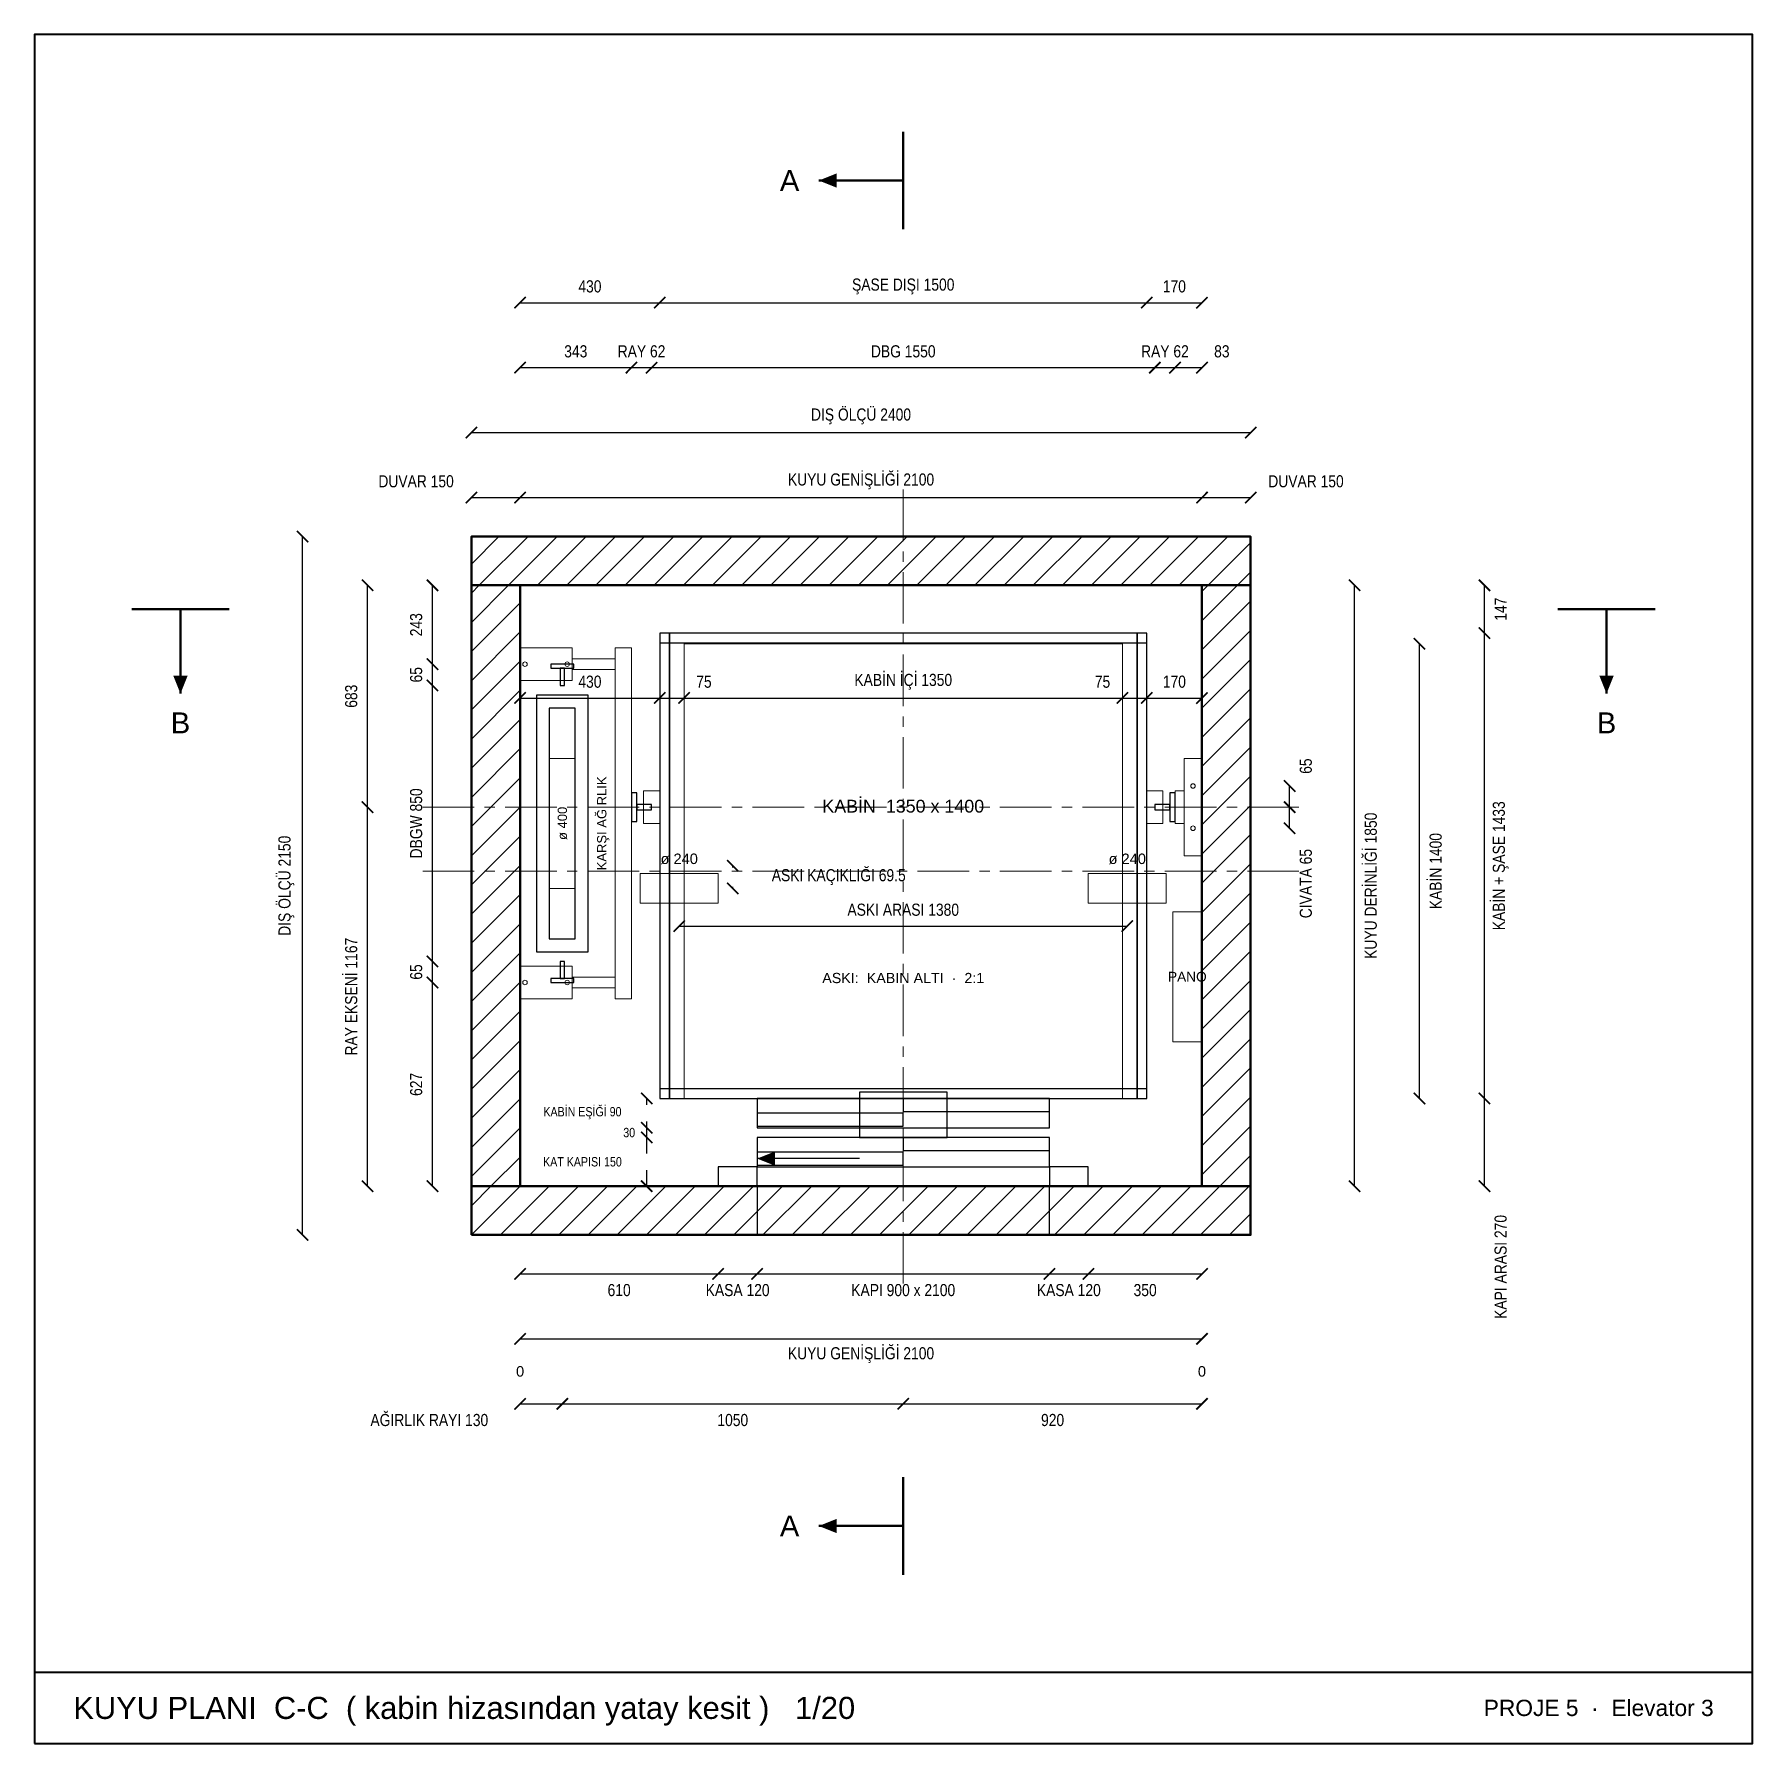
# Model space of a CAD drawing. Header units: millimetres. Extents: x -1496 to 3796, y -1716 to 3546.
import ezdxf
from ezdxf.enums import TextEntityAlignment as Align

# ---------------------------------------------------------------- set-up
doc = ezdxf.new("R2010")
doc.units = ezdxf.units.MM
doc.linetypes.add('CENTER', pattern=[5.08, 3.175, -0.635, 0.635, -0.635])
for name, color, linetype, lineweight in [('AGIRLIK', 30, 'Continuous', 30), ('CERCEVE', 7, 'Continuous', 40), ('CIVATA', 3, 'Continuous', 13), ('EKSEN', 1, 'CENTER', 13), ('KABIN', 7, 'Continuous', 30), ('KABIN-IC', 6, 'Continuous', 20), ('KAPI', 30, 'Continuous', 30), ('KASNAK', 90, 'Continuous', 20), ('KESIT', 7, 'Continuous', 50), ('KONSOL', 3, 'Continuous', 18), ('KUYU-DUVAR', 7, 'Continuous', 50), ('KUYU-IC', 7, 'Continuous', 25), ('OLCU', 5, 'Continuous', 13), ('PANO', 150, 'Continuous', 20), ('PATEN', 200, 'Continuous', 20), ('RAY', 3, 'Continuous', 25), ('SASE', 6, 'Continuous', 30), ('TARAMA', 8, 'Continuous', 13), ('YAZI', 7, 'Continuous', 0)]:
    doc.layers.add(name, color=color, linetype=linetype, lineweight=lineweight)
doc.styles.add('ASANSOR', font='arial.ttf')
doc.styles.add('OpenSansCondensed-Light', font='OpenSansCondensed-Light.ttf')
doc.dimstyles.new('EZDXF', dxfattribs={"dimtxt": 0.25, "dimasz": 0.175, "dimexe": 0.375, "dimexo": 0.125, "dimgap": 0.1, "dimtad": 1, "dimlfac": 100, "dimzin": 12, "dimdsep": 46, "dimtxsty": 'OpenSansCondensed-Light', "dimblk": 'ARCHTICK', "dimcen": 2.5, "dimazin": 3, "dimtfac": 0.5, "dimtmove": 2, "dimatfit": 3})

# ---------------------------------------------------------------- blocks, each defined once
blk = doc.blocks.new('_ARCHTICK')
at = {"color": 0, "linetype": 'BYBLOCK', "const_width": 0.15}
blk.add_lwpolyline([(-0.5, -0.5), (0.5, 0.5)], dxfattribs=at)
blk = doc.blocks.new('*D42')
for p, q in [((390, 100.57), (390, 150)), ((390, 0), (390, 49.43))]:
    blk.add_line(p, q)
at = {"layer": 'Defpoints'}
for p in [(0, 150), (0, 0), (390, 0)]:
    blk.add_point(p, dxfattribs=at)
at = {"layer": 'OLCU', "xscale": 35, "yscale": 35}
for p, rotation in [((390, 150), 90), ((390, 0), 270)]:
    blk.add_blockref('_ARCHTICK', p, dxfattribs=dict(at, rotation=rotation))
at = {"layer": 'OLCU', "color": 5, "insert": (192, 75), "char_height": 28.64, "attachment_point": 5, "style": 'OpenSansCondensed-Light'}
blk.add_mtext('KAT KAPISI 150', dxfattribs=at)
blk = doc.blocks.new('*D43')
blk.add_line((390, 150), (390, 180))
at = {"layer": 'Defpoints'}
for p in [(0, 180), (0, 150), (390, 150)]:
    blk.add_point(p, dxfattribs=at)
at = {"layer": 'OLCU', "xscale": 35, "yscale": 35}
for p, rotation in [((390, 180), 270), ((390, 150), 90)]:
    blk.add_blockref('_ARCHTICK', p, dxfattribs=dict(at, rotation=rotation))
at = {"layer": 'OLCU', "color": 5, "insert": (336, 165), "char_height": 28.64, "attachment_point": 5, "style": 'OpenSansCondensed-Light'}
blk.add_mtext('30', dxfattribs=at)
blk = doc.blocks.new('*D44')
for p, q in [((390, 250.57), (390, 270)), ((390, 180), (390, 199.43))]:
    blk.add_line(p, q)
at = {"layer": 'Defpoints'}
for p in [(0, 270), (0, 180), (390, 180)]:
    blk.add_point(p, dxfattribs=at)
at = {"layer": 'OLCU', "xscale": 35, "yscale": 35}
for p, rotation in [((390, 270), 90), ((390, 180), 270)]:
    blk.add_blockref('_ARCHTICK', p, dxfattribs=dict(at, rotation=rotation))
at = {"layer": 'OLCU', "color": 5, "insert": (192, 225), "char_height": 28.64, "attachment_point": 5, "style": 'OpenSansCondensed-Light'}
blk.add_mtext('KABİN EŞİĞİ 90', dxfattribs=at)
blk = doc.blocks.new('*D46')
for p, q in [((655, 981.616), (655, 986.5)), ((655, 917), (655, 921.884))]:
    blk.add_line(p, q)
at = {"layer": 'Defpoints'}
for p in [(0, 986.5), (0, 917), (655, 917)]:
    blk.add_point(p, dxfattribs=at)
at = {"layer": 'OLCU', "xscale": 35, "yscale": 35}
for p, rotation in [((655, 986.5), 270), ((655, 917), 90)]:
    blk.add_blockref('_ARCHTICK', p, dxfattribs=dict(at, rotation=rotation))
at = {"layer": 'OLCU', "color": 5, "insert": (981.4, 951.75), "char_height": 37.232, "attachment_point": 5, "style": 'OpenSansCondensed-Light'}
blk.add_mtext('ASKI KAÇIKLIĞI 69.5', dxfattribs=at)

msp = doc.modelspace()

# ---------------------------------------------------------------- hatches: boundary and pattern name
at = {"layer": 'TARAMA'}
h = msp.add_hatch(dxfattribs=at)
h.set_pattern_fill('ANSI31', scale=20)
h.paths.add_polyline_path([(-150, 1850), (2250, 1850), (2250, 2000), (-150, 2000)])
h = msp.add_hatch(dxfattribs=at)
h.set_pattern_fill('ANSI31', scale=20)
h.paths.add_polyline_path([(-150, 0), (0, 0), (0, 1850), (-150, 1850)])
h = msp.add_hatch(dxfattribs=at)
h.set_pattern_fill('ANSI31', scale=20)
h.paths.add_polyline_path([(2100, 0), (2250, 0), (2250, 1850), (2100, 1850)])
h = msp.add_hatch(dxfattribs=at)
h.set_pattern_fill('ANSI31', scale=20)
h.paths.add_polyline_path([(-150, -150), (2250, -150), (2250, 0), (-150, 0)])

# ---------------------------------------------------------------- linework, layer by layer
at = {"layer": 'AGIRLIK', "ltscale": 50}
for points in [[(50, 722), (210, 722), (210, 1512), (50, 1512)], [(90, 762), (170, 762), (170, 1472), (90, 1472)]]:
    msp.add_lwpolyline(points, close=True, dxfattribs=at)
at = {"layer": 'CERCEVE', "ltscale": 50}
msp.add_line((-1496, -1496), (3796, -1496), dxfattribs=at)
msp.add_lwpolyline([(-1496, -1716), (3796, -1716), (3796, 3546), (-1496, 3546)], close=True, dxfattribs=at)
at = {"layer": 'CIVATA', "ltscale": 50}
for centre in [(15, 1607), (145, 1607), (2072.5, 1232), (2072.5, 1102), (15, 627), (145, 627)]:
    msp.add_circle(centre, 7, dxfattribs=at)
at = {"layer": 'EKSEN', "linetype": 'CENTER', "ltscale": 50}
for p, q in [((1180, -300), (1180, 2150)), ((-300, 1167), (2400, 1167)), ((-300, 970), (2400, 970))]:
    msp.add_line(p, q, dxfattribs=at)
at = {"layer": 'KABIN', "ltscale": 50}
for points in [[(460, 270), (1900, 270), (1900, 1703), (460, 1703)], [(730, 180), (1630, 180), (1630, 270), (730, 270)], [(1045, 150), (1315, 150), (1315, 290), (1045, 290)]]:
    msp.add_lwpolyline(points, close=True, dxfattribs=at)
at = {"layer": 'KABIN-IC', "ltscale": 50}
msp.add_lwpolyline([(505, 270), (1855, 270), (1855, 1670), (505, 1670)], close=True, dxfattribs=at)
at = {"layer": 'KAPI'}
msp.add_line((1045, 85), (730, 85), dxfattribs=at)
at = {"layer": 'KAPI', "ltscale": 50}
for points in [[(1180, 230), (1630, 230), (1630, 270), (1180, 270)], [(730, 185), (1180, 185), (1180, 225), (730, 225)], [(730, 60), (1630, 60), (1630, 150), (730, 150)], [(1180, 110), (1630, 110), (1630, 150), (1180, 150)], [(610, 0), (730, 0), (730, 60), (610, 60)], [(730, 65), (1180, 65), (1180, 105), (730, 105)], [(1630, 0), (1750, 0), (1750, 60), (1630, 60)], [(730, -150), (1630, -150), (1630, 0), (730, 0)]]:
    msp.add_lwpolyline(points, close=True, dxfattribs=at)
at = {"layer": 'KAPI'}
msp.add_solid([(730, 85), (785, 63), (785, 107)], dxfattribs=at)
at = {"layer": 'KASNAK', "ltscale": 50}
for points in [[(90, 917), (170, 917), (170, 1317), (90, 1317)], [(370, 871), (610, 871), (610, 963), (370, 963)], [(1750, 871), (1990, 871), (1990, 963), (1750, 963)]]:
    msp.add_lwpolyline(points, close=True, dxfattribs=at)
at = {"layer": 'KESIT', "ltscale": 50}
for p, q in [((1180, 2946), (1180, 3246)), ((-896, 1776.5), (-1196, 1776.5)), ((3196, 1776.5), (3496, 1776.5)), ((1180, -896), (1180, -1196))]:
    msp.add_line(p, q, dxfattribs=at)
at = {"layer": 'KESIT'}
for p, q in [((1180, 3096), (920, 3096)), ((-1046, 1776.5), (-1046, 1516.5)), ((3346, 1776.5), (3346, 1516.5)), ((1180, -1046), (920, -1046))]:
    msp.add_line(p, q, dxfattribs=at)
for points in [[(920, 3096), (975, 3074), (975, 3118)], [(-1046, 1516.5), (-1024, 1571.5), (-1068, 1571.5)], [(3346, 1516.5), (3368, 1571.5), (3324, 1571.5)], [(920, -1046), (975, -1068), (975, -1024)]]:
    msp.add_solid(points, dxfattribs=at)
at = {"layer": 'KONSOL', "ltscale": 50}
for points in [[(0, 1557), (160, 1557), (160, 1657), (0, 1657)], [(293, 577), (343, 577), (343, 1657), (293, 1657)], [(160, 1590.33333), (293, 1590.33333), (293, 1623.66667), (160, 1623.66667)], [(2045, 1017), (2100, 1017), (2100, 1317), (2045, 1317)], [(2017, 1117), (2045, 1117), (2045, 1217), (2017, 1217)], [(0, 577), (160, 577), (160, 677), (0, 677)], [(160, 610.33333), (293, 610.33333), (293, 643.66667), (160, 643.66667)]]:
    msp.add_lwpolyline(points, close=True, dxfattribs=at)
at = {"layer": 'KUYU-DUVAR', "ltscale": 50}
for points in [[(-150, 1850), (2250, 1850), (2250, 2000), (-150, 2000)], [(-150, 0), (0, 0), (0, 1850), (-150, 1850)], [(2100, 0), (2250, 0), (2250, 1850), (2100, 1850)], [(-150, -150), (2250, -150), (2250, 0), (-150, 0)]]:
    msp.add_lwpolyline(points, close=True, dxfattribs=at)
at = {"layer": 'KUYU-IC', "ltscale": 50}
msp.add_lwpolyline([(0, 0), (2100, 0), (2100, 1850), (0, 1850)], close=True, dxfattribs=at)
at = {"layer": 'PANO', "ltscale": 50}
msp.add_lwpolyline([(2010, 445), (2100, 445), (2100, 845), (2010, 845)], close=True, dxfattribs=at)
at = {"layer": 'PATEN', "ltscale": 50}
for points in [[(380, 1117), (430, 1117), (430, 1217), (380, 1217)], [(1930, 1117), (1980, 1117), (1980, 1217), (1930, 1217)]]:
    msp.add_lwpolyline(points, close=True, dxfattribs=at)
at = {"layer": 'RAY', "ltscale": 50}
for points in [[(95, 1594.4), (165, 1594.4), (165, 1607), (95, 1607)], [(123.7, 1542), (136.3, 1542), (136.3, 1594.4), (123.7, 1594.4)], [(343, 1122.5), (359.02, 1122.5), (359.02, 1211.5), (343, 1211.5)], [(359.02, 1158.99), (405, 1158.99), (405, 1175.01), (359.02, 1175.01)], [(1955, 1158.99), (2000.98, 1158.99), (2000.98, 1175.01), (1955, 1175.01)], [(2000.98, 1122.5), (2017, 1122.5), (2017, 1211.5), (2000.98, 1211.5)], [(123.7, 639.6), (136.3, 639.6), (136.3, 692), (123.7, 692)], [(95, 627), (165, 627), (165, 639.6), (95, 639.6)]]:
    msp.add_lwpolyline(points, close=True, dxfattribs=at)
at = {"layer": 'SASE', "ltscale": 50}
for points in [[(430, 270), (460, 270), (460, 1703), (430, 1703)], [(430, 1673), (1930, 1673), (1930, 1703), (430, 1703)], [(1900, 270), (1930, 270), (1930, 1703), (1900, 1703)], [(430, 270), (1930, 270), (1930, 300), (430, 300)]]:
    msp.add_lwpolyline(points, close=True, dxfattribs=at)
at = {"layer": 'TARAMA', "ltscale": 50}
for points in [[(-150, 1850), (2250, 1850), (2250, 2000), (-150, 2000)], [(-150, 0), (0, 0), (0, 1850), (-150, 1850)], [(2100, 0), (2250, 0), (2250, 1850), (2100, 1850)], [(-150, -150), (2250, -150), (2250, 0), (-150, 0)]]:
    msp.add_lwpolyline(points, close=True, dxfattribs=at)

# ---------------------------------------------------------------- texts
at = {"layer": 'CERCEVE', "style": 'ASANSOR'}
msp.add_text('KUYU PLANI  C-C  ( kabin hizasından yatay kesit )   1/20', height=68.02, dxfattribs=at).set_placement((-1376, -1606), align=Align.MIDDLE_LEFT)
msp.add_text('PROJE 5  ·  Elevator 3', height=50.12, dxfattribs=at).set_placement((3676, -1606), align=Align.MIDDLE_RIGHT)
at = {"layer": 'YAZI', "style": 'ASANSOR'}
for s, height, p in [('A', 64.44, (830, 3096)), ('B', 64.44, (-1046, 1426.5)), ('B', 64.44, (3346, 1426.5)), ('KABİN  1350 x 1400', 39.38, (1180, 1170)), ('ø 240', 32.22, (490, 1008)), ('ø 240', 32.22, (1870, 1008)), ('ASKI:  KABIN ALTI  ·  2:1', 31.504, (1180, 641)), ('PANO', 30.072, (2055, 645)), ('0', 32.22, (0, -570)), ('0', 32.22, (2100, -570)), ('A', 64.44, (830, -1046))]:
    msp.add_text(s, height=height, dxfattribs=at).set_placement(p, align=Align.MIDDLE_CENTER)
for s, p in [('KARŞI AĞIRLIK', (251.5, 1117)), ('ø 400', (130, 1117))]:
    msp.add_text(s, height=28.64, rotation=90, dxfattribs=at).set_placement(p, align=Align.MIDDLE_CENTER)

# ---------------------------------------------------------------- dimensions: what is measured, and where the dimension line sits
at = {"layer": 'OLCU'}
for base, p1, p2, location, text in [((430, 2720), (430, 0), (1930, 0), (1180, 2770), 'ŞASE DIŞI 1500'), ((0, 2720), (0, 0), (430, 0), (215, 2770), '430'), ((1930, 2720), (1930, 0), (2100, 0), (2015, 2770), '170'), ((0, 2520), (0, 0), (343, 0), (171.5, 2570), '343'), ((343, 2520), (343, 0), (405, 0), (374, 2570), 'RAY 62'), ((405, 2520), (405, 0), (1955, 0), (1180, 2570), 'DBG 1550'), ((1955, 2520), (1955, 0), (2017, 0), (1986, 2570), 'RAY 62'), ((2017, 2520), (2017, 0), (2100, 0), (2161.2, 2570), '83'), ((-150, 2320), (-150, 0), (2250, 0), (1050, 2370), 'DIŞ ÖLÇÜ 2400'), ((-150, 2120), (-150, 0), (0, 0), (-320.4, 2170), 'DUVAR 150'), ((0, 2120), (0, 0), (2100, 0), (1050, 2170), 'KUYU GENİŞLİĞİ 2100'), ((2100, 2120), (2100, 0), (2250, 0), (2420.4, 2170), 'DUVAR 150'), ((505, 1503), (505, 0), (1855, 0), (1180, 1553), 'KABİN İÇİ 1350'), ((0, 1503), (0, 0), (430, 0), (215, 1553), '430'), ((430, 1503), (430, 0), (505, 0), (566.2, 1553), '75'), ((1855, 1503), (1855, 0), (1930, 0), (1793.8, 1553), '75'), ((1930, 1503), (1930, 0), (2100, 0), (2015, 1553), '170'), ((490, 801), (490, 0), (1870, 0), (1180, 851), 'ASKI ARASI 1380'), ((0, -670), (0, 0), (130, 0), (-279.6, -720), 'AĞIRLIK RAYI 130'), ((0, -270), (0, 0), (610, 0), (305, -320), '610'), ((0, -470), (0, 0), (2100, 0), (1050, -520), 'KUYU GENİŞLİĞİ 2100'), ((130, -670), (130, 0), (1180, 0), (655, -720), '1050'), ((610, -270), (610, 0), (730, 0), (670, -320), 'KASA 120'), ((730, -270), (730, 0), (1630, 0), (1180, -320), 'KAPI 900 x 2100'), ((1180, -670), (1180, 0), (2100, 0), (1640, -720), '920'), ((1630, -270), (1630, 0), (1750, 0), (1690, -320), 'KASA 120'), ((1750, -270), (1750, 0), (2100, 0), (1925, -320), '350')]:
    msp.add_linear_dim(base=base, p1=p1, p2=p2, location=location, text=text, dimstyle='EZDXF', override={"dimtxt": 37.232, "dimasz": 35, "dimexe": 30, "dimexo": 25, "dimgap": 15, "dimse1": 1, "dimse2": 1, "dimclrt": 5, "dimtmove": 2}, dxfattribs=at).render()
for base, p1, p2, location, text in [((-670, -150), (0, -150), (0, 2000), (-720, 925), 'DIŞ ÖLÇÜ 2150'), ((-470, 1167), (0, 1167), (0, 1850), (-520, 1508.5), '683'), ((-270, 1607), (0, 1607), (0, 1850), (-320, 1728.5), '243'), ((2570, 0), (0, 0), (0, 1850), (2620, 925), 'KUYU DERİNLİĞİ 1850'), ((2970, 1703), (0, 1703), (0, 1850), (3020, 1776.5), '147'), ((2970, 270), (0, 270), (0, 1703), (3020, 986.5), 'KABİN + ŞASE 1433'), ((2770, 270), (0, 270), (0, 1670), (2820, 970), 'KABİN 1400'), ((-270, 1542), (0, 1542), (0, 1607), (-320, 1574.5), '65'), ((-270, 692), (0, 692), (0, 1542), (-320, 1117), 'DBGW 850'), ((2370, 1167), (0, 1167), (0, 1232), (2420, 1293.2), '65'), ((-470, 0), (0, 0), (0, 1167), (-520, 583.5), 'RAY EKSENİ 1167'), ((2370, 1102), (0, 1102), (0, 1167), (2420, 931.6), 'CIVATA 65'), ((-270, 627), (0, 627), (0, 692), (-320, 659.5), '65'), ((-270, 0), (0, 0), (0, 627), (-320, 313.5), '627'), ((2970, 0), (0, 0), (0, 270), (3020, -248.4), 'KAPI ARASI 270')]:
    msp.add_linear_dim(base=base, p1=p1, p2=p2, angle=90, location=location, text=text, text_rotation=90, dimstyle='EZDXF', override={"dimtxt": 37.232, "dimasz": 35, "dimexe": 30, "dimexo": 25, "dimgap": 15, "dimse1": 1, "dimse2": 1, "dimclrt": 5, "dimtmove": 2}, dxfattribs=at).render()
for base, p1, p2, text, override, picture, middle in [((655, 917), (0, 917), (0, 986.5), 'ASKI KAÇIKLIĞI 69.5', {"dimtxt": 37.232, "dimasz": 35, "dimexe": 30, "dimexo": 25, "dimgap": 15, "dimse1": 1, "dimse2": 1, "dimclrt": 5, "dimtmove": 2}, '*D46', (981.4, 951.75)), ((390, 180), (0, 180), (0, 270), 'KABİN EŞİĞİ 90', {"dimtxt": 28.64, "dimasz": 35, "dimexe": 30, "dimexo": 25, "dimgap": 15, "dimse1": 1, "dimse2": 1, "dimclrt": 5, "dimtmove": 2}, '*D44', (192, 225)), ((390, 150), (0, 150), (0, 180), '30', {"dimtxt": 28.64, "dimasz": 35, "dimexe": 30, "dimexo": 25, "dimgap": 15, "dimse1": 1, "dimse2": 1, "dimclrt": 5, "dimtmove": 2}, '*D43', (336, 165)), ((390, 0), (0, 0), (0, 150), 'KAT KAPISI 150', {"dimtxt": 28.64, "dimasz": 35, "dimexe": 30, "dimexo": 25, "dimgap": 15, "dimse1": 1, "dimse2": 1, "dimclrt": 5, "dimtmove": 2}, '*D42', (192, 75))]:
    dim = msp.add_linear_dim(base=base, p1=p1, p2=p2, angle=90, text=text, dimstyle='EZDXF', override=override, dxfattribs=at)
    dim.commit()
    dim.dimension.update_dxf_attribs({"geometry": picture, "text_midpoint": middle, "dimtype": 160})

doc.saveas('drawing.dxf')
